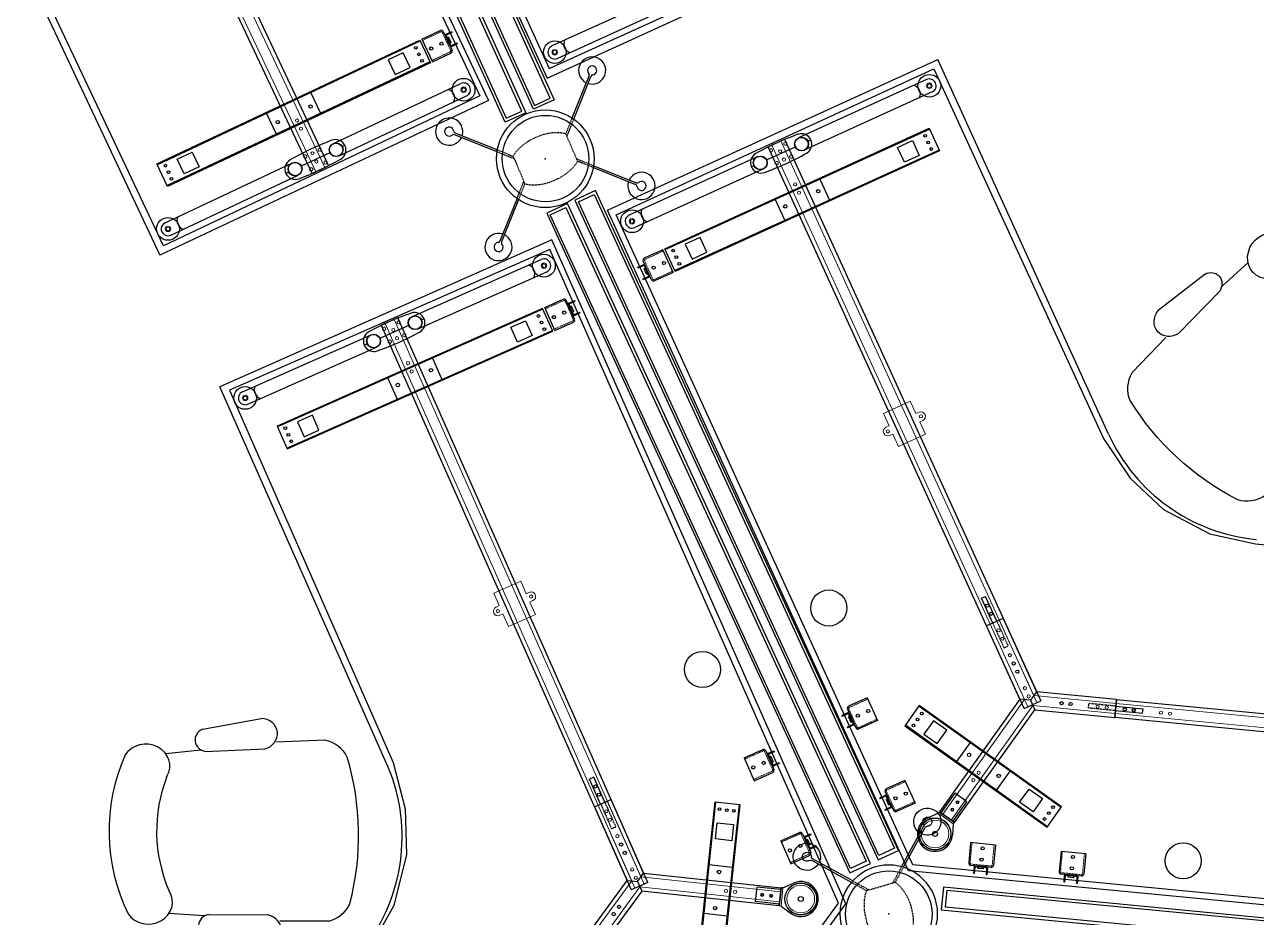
# Model space of a CAD drawing. Header units: centimetres. Extents: x 56177 to 99483, y 493 to 15482.
# Drawn here: x 59950.3 to 60221.7, y 1795.9 to 1992.6 of the extents above; entities that cross this region are included whole.
import ezdxf

# ---------------------------------------------------------------- set-up
doc = ezdxf.new("R2010")
doc.units = ezdxf.units.CM
doc.header["$MEASUREMENT"] = 0
for name, pattern in [('ACAD_ISO02W100', [15, 12, -3]), ('HIDDEN', [0.375, 0.25, -0.125]), ('HIDDEN2', [0.1875, 0.125, -0.0625])]:
    doc.linetypes.add(name, pattern=pattern)

# ---------------------------------------------------------------- blocks, each defined once
blk = doc.blocks.new('GridPost')
at = {"color": 0}
for p, q in [((-57.6, 92.1), (-129, 163.6)), ((54.5, 92.1), (126, 163.6)), ((-61, 89.9), (-131.9, 160.8)), ((58, 89.9), (128.8, 160.8)), ((-61, -89.4), (-131.9, -160.3)), ((-57.6, -91.6), (-129, -163.1)), ((54.5, -91.6), (126, -163.1)), ((58, -89.4), (128.8, -160.3))]:
    blk.add_line(p, q, dxfattribs=at)
at = {"color": 0, "linetype": 'HIDDEN2'}
for p, q in [((-61, 89.9), (-34.3, 63.2)), ((-57.6, 92.1), (-29, 63.6)), ((54.5, 92.1), (25.9, 63.6)), ((58, 89.9), (31.2, 63.2)), ((30.9, 63.3), (-33.9, 63.3)), ((-61, -89.4), (-34.3, -62.7)), ((-57.6, -91.6), (-29, -63)), ((30.9, -62.7), (-33.9, -62.7)), ((54.5, -91.6), (25.9, -63)), ((58, -89.4), (31.2, -62.7))]:
    blk.add_line(p, q, dxfattribs=at)
at = {"color": 0}
blk.add_circle((-1.5, 0.3), 107.6, dxfattribs=at)
for centre, radius, start, end in [((-139.8, 171.6), 30, 318.8226, 311.1774), ((136.8, 171.6), 30, 228.8226, 221.1774), ((-139.8, 171.6), 10, 342.8181, 287.1819), ((-125.5, 167.1), 5, 162.8181, 225), ((122.5, 167.1), 5, 315, 17.1819), ((136.8, 171.6), 10, 252.8181, 197.1819), ((-135.4, 157.2), 5, 45, 107.1819), ((132.4, 157.2), 5, 72.8181, 135), ((-139.8, -171.1), 30, 48.8226, 41.1774), ((-139.8, -171.1), 10, 72.8181, 17.1819), ((-135.4, -156.7), 5, 252.8181, 315), ((136.8, -171.1), 30, 138.8226, 131.1774), ((136.8, -171.1), 10, 162.8181, 107.1819), ((132.4, -156.7), 5, 225, 287.1819), ((-125.5, -166.6), 5, 135, 197.1819), ((122.5, -166.6), 5, 342.8181, 45)]:
    blk.add_arc(centre, radius, start, end, dxfattribs=at)
at = {"color": 0, "linetype": 'HIDDEN2'}
for centre, start, end in [((-33.9, 62.3), 90, 142.3223), ((-28.3, 64.3), 225, 270), ((25.2, 64.3), 270, 315), ((30.9, 62.3), 37.6777, 90), ((-33.9, -61.7), 217.6777, 270), ((-28.3, -63.7), 90, 135), ((25.2, -63.7), 45, 90), ((30.9, -61.7), 270, 322.3223)]:
    blk.add_arc(centre, 1, start, end, dxfattribs=at)
for centre, major_axis in [((-3.1, 0.5), (-0.7, 80)), ((0, 0), (0.7, -80))]:
    blk.add_ellipse(centre, major_axis=major_axis, ratio=0.625, start_param=6.954705, end_param=7.851695, dxfattribs=at)
at = {"color": 0, "linetype": 'HIDDEN2', "extrusion": (0, -4e-16, -1)}
blk.add_ellipse((0, 0.5), major_axis=(0.7, 80), ratio=0.625, start_param=6.954705, end_param=7.851695, dxfattribs=at)
at = {"color": 0, "linetype": 'HIDDEN2', "extrusion": (0, 4e-16, -1)}
blk.add_ellipse((-3.1, 0), major_axis=(-0.7, -80), ratio=0.625, start_param=6.954705, end_param=7.851695, dxfattribs=at)
at = {"color": 0}
blk.add_point((-1.5, 0.3), dxfattribs=at)
blk = doc.blocks.new('A1043DC')
at = {"color": 0, "linetype": 'ByBlock'}
for p, q in [((-0.616435, 0.457425), (-0.381737, 0.500273)), ((-0.128035, 0.399057), (-0.322825, 0.394463)), ((-0.626722, 0.365537), (-0.766614, 0.352221)), ((-0.607898, 0.359256), (-0.36942, 0.36614)), ((-0.626722, -0.365537), (-0.766614, -0.352222)), ((-0.607898, -0.359256), (-0.36942, -0.366141)), ((-0.128035, -0.399058), (-0.322825, -0.394464)), ((-0.616435, -0.457425), (-0.381737, -0.500273))]:
    blk.add_line(p, q, dxfattribs=at)
for centre, radius, start, end in [((-0.385913, 0.432257), 0.068143, 284.006808, 86.486784), ((-0.596922, 0.409666), 0.051591, 112.223479, 257.717315), ((-0.847483, 0.300315), 0.096094, 330.317482, 148.734971), ((-0.160649, 0.273023), 0.130185, 22.432704, 75.491701), ((-0.094065, 0), 0.905973, 157.261065, 202.738935), ((-1.311698, 0), 1.311697, 345.757952, 14.242048), ((-0.080287, 0), 0.728926, 159.71341, 200.28659), ((-0.847483, -0.300316), 0.096094, 211.265029, 29.682518), ((-0.160649, -0.273024), 0.130185, 284.508299, 337.567296), ((-0.596922, -0.409667), 0.051591, 102.282685, 247.776521), ((-0.385913, -0.432258), 0.068143, 273.513216, 75.993192)]:
    blk.add_arc(centre, radius, start, end, dxfattribs=at)
blk = doc.blocks.new('A$C3BE26A05')
for p, q in [((2748.8, 5225), (3414.4, 3770)), ((2603.3, 5168.1), (3284.8, 3720.5)), ((2353.2, 4807.2), (2932.5, 3576.7)), ((2896.3, 3559.7), (2317, 4790.1)), ((2174.6, 4200.5), (2561, 3379.7)), ((3414.4, 3770), (4141.9, 4102.8)), ((3706.9, 3969.8), (3425, 3840.9)), ((3719.4, 3942.5), (3437.5, 3813.6)), ((3138.2, 3855.9), (3178.9, 3875.1)), ((3138.2, 3855.9), (3161.6, 3806.1)), ((3185.5, 3872.7), (3204.7, 3831.9)), ((3190, 3863.2), (3200.2, 3841.4)), ((3191.4, 3867.2), (3204.1, 3873.1)), ((3193.3, 3860.8), (3191.5, 3860)), ((3191.8, 3864), (3202, 3842.3)), ((3192.3, 3865.3), (3205, 3871.3)), ((3192.3, 3867.6), (3193.2, 3865.8)), ((3196.9, 3860.3), (3192.3, 3858.2)), ((3194.2, 3859), (3199.7, 3847.3)), ((3194.2, 3859), (3199.7, 3847.3)), ((3196.9, 3860.3), (3202.4, 3848.6)), ((3204.1, 3873.1), (3205, 3871.3)), ((2554.6, 3581.2), (3133.6, 3853.8)), ((2555.4, 3579.4), (3134.5, 3851.9)), ((3133.6, 3853.8), (3157.1, 3804)), ((3202.4, 3848.6), (3197.9, 3846.4)), ((3200.5, 3845.5), (3198.7, 3844.6)), ((3203.4, 3841.8), (3216, 3847.8)), ((3204.2, 3840), (3216.9, 3846)), ((3204.3, 3842.2), (3205.1, 3840.4)), ((3216, 3847.8), (3216.9, 3846)), ((3156.2, 3805.8), (2577.2, 3533.2)), ((3157.1, 3804), (2578, 3531.4)), ((3097, 3826), (3064.4, 3810.7)), ((3064.4, 3810.7), (3079.7, 3778.1)), ((3112.3, 3793.4), (3097, 3826)), ((3161.6, 3806.1), (3202.3, 3825.3)), ((3547.2, 3479.3), (4275.1, 3811.2)), ((4651.4, 2985.7), (4275.1, 3811.2)), ((3079.7, 3778.1), (3112.3, 3793.4)), ((2943.4, 3626.1), (3223.9, 3758.1)), ((4250.3, 3766.9), (3968.2, 3638.3)), ((3284.8, 3720.5), (2561, 3379.7)), ((2863.1, 3724.2), (2862.2, 3726)), ((2915.5, 3692.5), (2893.8, 3738.7)), ((2956.2, 3598.9), (3236.7, 3731)), ((4262.8, 3739.6), (3980.7, 3611)), ((2817.8, 3646.5), (2796.1, 3692.7)), ((2826.9, 3707.1), (2826, 3708.9)), ((2885.6, 3676.2), (2884.8, 3678)), ((2849.4, 3659.2), (2848.6, 3661)), ((3673.9, 3394.2), (4256.2, 3659.7)), ((3674.7, 3392.4), (4257.1, 3657.9)), ((4256.2, 3659.7), (4279.1, 3609.6)), ((2969, 3621.5), (2962.6, 3618.5)), ((4278.2, 3611.5), (3695.9, 3346)), ((3898, 3589.8), (3961.7, 3618.8)), ((3901.2, 3618.7), (3937.6, 3635.3)), ((4465.4, 2381.3), (3901.2, 3618.7)), ((3937.6, 3635.3), (4501.8, 2397.9)), ((3989, 3631.2), (3995.4, 3634.2)), ((4186.5, 3617.4), (4219.2, 3632.4)), ((4201.4, 3584.7), (4186.5, 3617.4)), ((4219.2, 3632.4), (4234.2, 3599.6)), ((2572.5, 3451.4), (2853, 3583.5)), ((2599.4, 3591.7), (2631.9, 3607.1)), ((2614.7, 3559.2), (2599.4, 3591.7)), ((2631.9, 3607.1), (2647.3, 3574.5)), ((2935.4, 3605.7), (2872.1, 3575.9)), ((3877.2, 3596.8), (3595.2, 3468.2)), ((4279.1, 3609.6), (3696.7, 3344.1)), ((4234.2, 3599.6), (4201.4, 3584.7)), ((2578, 3531.4), (2554.6, 3581.2)), ((2585.3, 3424.3), (2865.7, 3556.3)), ((2647.3, 3574.5), (2614.7, 3559.2)), ((2844.9, 3563.1), (2838.5, 3560.1)), ((2932.5, 3576.7), (2896.3, 3559.7)), ((3889.7, 3569.5), (3607.6, 3440.9)), ((3864.2, 3574.4), (3870.7, 3577.3)), ((3983.3, 3535.2), (3984.1, 3533.4)), ((4015, 3547.5), (4036.2, 3501.1)), ((3916.8, 3502.7), (3937.9, 3456.3)), ((3946.9, 3518.6), (3947.7, 3516.8)), ((4210.9, 2023.5), (3547.2, 3479.3)), ((4005.3, 3487), (4006.1, 3485.2)), ((3968.9, 3470.4), (3969.7, 3468.6)), ((3424.8, 3413.8), (2693.3, 3090)), ((4072.6, 1950.8), (3424.8, 3413.8)), ((3696.7, 3344.1), (3673.9, 3394.2)), ((3751.5, 3419.1), (3718.8, 3404.2)), ((3718.8, 3404.2), (3733.7, 3371.5)), ((3766.5, 3386.4), (3751.5, 3419.1)), ((3117.8, 3245.1), (3401.3, 3370.6)), ((3644.6, 3325.9), (3625.9, 3366.8)), ((3669.4, 3392.1), (3628.4, 3373.5)), ((3692.2, 3342.1), (3669.4, 3392.1)), ((3733.7, 3371.5), (3766.5, 3386.4)), ((3129.9, 3217.7), (3413.4, 3343.2)), ((3626.3, 3358.8), (3613.6, 3353)), ((3614.4, 3351.1), (3613.6, 3353)), ((3627.1, 3356.9), (3614.4, 3351.1)), ((3626.2, 3356.5), (3625.4, 3358.3)), ((3628, 3350.2), (3632.6, 3352.3)), ((3633.4, 3338.4), (3628, 3350.2)), ((3638.4, 3334.6), (3628.5, 3356.4)), ((3629.9, 3353.3), (3631.7, 3354.1)), ((3640.2, 3335.4), (3630.3, 3357.3)), ((3636.1, 3339.6), (3630.8, 3351.4)), ((3636.1, 3339.6), (3630.8, 3351.4)), ((3633.4, 3338.4), (3638, 3340.4)), ((3637, 3337.8), (3638.8, 3338.6)), ((3692.2, 3342.1), (3651.2, 3323.4)), ((3637.9, 3333.3), (3625.2, 3327.5)), ((3626, 3325.7), (3625.2, 3327.5)), ((3638.8, 3331.5), (3626, 3325.7)), ((3637.8, 3331), (3637, 3332.9)), ((3404.3, 3262.6), (2819.1, 3003.5)), ((3405.1, 3260.7), (2819.9, 3001.7)), ((3426.6, 3212.3), (3404.3, 3262.6)), ((3408.9, 3264.6), (3450, 3282.8)), ((3431.2, 3214.3), (3408.9, 3264.6)), ((3474.9, 3239.1), (3456.6, 3280.3)), ((3470.6, 3248.7), (3460.9, 3270.7)), ((3464.1, 3268.3), (3462.3, 3267.5)), ((3462.4, 3274.6), (3475.2, 3280.3)), ((3472.4, 3249.5), (3462.7, 3271.5)), ((3467.7, 3267.7), (3463.1, 3265.6)), ((3463.2, 3272.8), (3476, 3278.5)), ((3464.1, 3273.2), (3463.3, 3275)), ((3470.2, 3254.6), (3464.9, 3266.5)), ((3470.2, 3254.6), (3464.9, 3266.5)), ((3472.9, 3255.8), (3467.7, 3267.7)), ((3476, 3278.5), (3475.2, 3280.3)), ((3085.5, 3241.7), (3048.9, 3225.5)), ((3636.1, 1998.1), (3085.5, 3241.7)), ((3143.2, 3239.9), (3136.7, 3237.1)), ((3334.1, 3221.1), (3367, 3235.7)), ((3367, 3235.7), (3381.6, 3202.8)), ((3431.2, 3214.3), (3472.3, 3232.5)), ((3472.9, 3255.8), (3468.4, 3253.8)), ((3471, 3252.7), (3469.2, 3251.9)), ((3473.7, 3249), (3486.5, 3254.7)), ((3474.6, 3247.2), (3487.4, 3252.9)), ((3475.5, 3247.6), (3474.7, 3249.4)), ((3487.4, 3252.9), (3486.5, 3254.7)), ((2742.9, 3079.1), (3026.4, 3204.6)), ((2840.6, 2955), (3425.8, 3214.1)), ((2841.4, 2953.2), (3426.6, 3212.3)), ((3109.3, 3224.9), (3045.3, 3196.6)), ((3048.9, 3225.5), (3599.5, 1981.9)), ((3348.7, 3188.2), (3334.1, 3221.1)), ((3381.6, 3202.8), (3348.7, 3188.2)), ((2755, 3051.7), (3038.5, 3177.2)), ((3017.9, 3184.4), (3011.4, 3181.6)), ((3161.9, 3153.1), (3182.5, 3106.4)), ((3093.4, 3124.9), (3094.2, 3123.1)), ((3130, 3141.1), (3130.8, 3139.3)), ((3063.1, 3109.3), (3083.8, 3062.7)), ((3060.6, 2260.4), (2693.3, 3090)), ((3114.9, 3076.5), (3115.7, 3074.6)), ((3151.5, 3092.7), (3152.3, 3090.8)), ((2897, 3027.6), (2864.1, 3013)), ((2864.1, 3013), (2878.7, 2980.1)), ((2911.6, 2994.7), (2897, 3027.6)), ((2819.1, 3003.5), (2841.4, 2953.2)), ((2878.7, 2980.1), (2911.6, 2994.7)), ((4371.2, 2624), (4380.3, 2628.2)), ((4396.1, 2569.4), (4371.2, 2624)), ((4405.2, 2573.6), (4380.3, 2628.2)), ((4418.9, 2579.8), (4382.5, 2563.2)), ((4418.9, 2579.8), (4492.5, 2418.3)), ((4456.1, 2401.7), (4382.5, 2563.2)), ((4492.5, 2418.3), (4479.1, 2399.5)), ((4669.1, 2401.3), (4492.5, 2418.3)), ((4119.4, 2404.9), (4078.5, 2386.2)), ((4119.4, 2404.9), (4142.3, 2354.8)), ((4456.1, 2401.7), (4279.1, 2153.5)), ((4479.1, 2399.5), (4456.1, 2401.7)), ((4465.4, 2381.3), (4501.8, 2397.9)), ((4479.1, 2399.5), (4488.7, 2378.5)), ((4665.3, 2361.5), (4669.1, 2401.3)), ((4669.1, 2401.3), (4665.3, 2361.5)), ((4669.1, 2401.3), (5425.6, 2328.6)), ((4076.4, 2371.5), (4063.7, 2365.7)), ((4063.7, 2365.7), (4064.5, 2363.9)), ((4077.2, 2369.7), (4064.5, 2363.9)), ((4075.5, 2371.1), (4076.3, 2369.3)), ((4076, 2379.6), (4094.7, 2338.6)), ((4078.1, 2363), (4082.7, 2365)), ((4078.1, 2363), (4083.5, 2351.1)), ((4078.6, 2369.2), (4088.5, 2347.4)), ((4080, 2366), (4081.8, 2366.8)), ((4080.4, 2370), (4090.3, 2348.2)), ((4080.8, 2364.2), (4086.2, 2352.4)), ((4080.8, 2364.2), (4086.2, 2352.4)), ((4234.4, 2388), (4202.5, 2343.2)), ((4546.8, 2162.9), (4233.3, 2386.4)), ((4547.9, 2164.5), (4234.4, 2388)), ((4311.7, 2130.3), (4488.7, 2378.5)), ((4488.7, 2378.5), (4665.3, 2361.5)), ((5421.8, 2288.8), (4665.3, 2361.5)), ((4666.7, 2376.5), (4726.4, 2370.7)), ((4667.7, 2386.4), (4727.4, 2380.7)), ((4726.4, 2370.7), (4727.4, 2380.7)), ((4088, 2346), (4075.3, 2340.2)), ((4075.3, 2340.2), (4076.1, 2338.4)), ((4088.9, 2344.2), (4076.1, 2338.4)), ((4083.5, 2351.1), (4088.1, 2353.2)), ((4087.1, 2350.6), (4088.9, 2351.4)), ((4087.1, 2345.6), (4087.9, 2343.8)), ((4142.3, 2354.8), (4101.3, 2336.2)), ((4202.5, 2343.2), (4516, 2119.7)), ((4203.7, 2344.9), (4517.1, 2121.4)), ((4265.6, 2354.2), (4244.7, 2324.9)), ((4294.9, 2333.3), (4265.6, 2354.2)), ((4244.7, 2324.9), (4274, 2304)), ((4274, 2304), (4294.9, 2333.3)), ((3848.1, 2272.5), (3889.3, 2290.7)), ((3895.9, 2288.2), (3914.1, 2247)), ((3901.7, 2282.5), (3914.5, 2288.2)), ((3902.5, 2280.7), (3915.3, 2286.4)), ((3902.6, 2282.9), (3903.4, 2281.1)), ((3914.5, 2288.2), (3915.3, 2286.4)), ((4346.1, 2306), (4316.4, 2264.5)), ((4374.9, 2287.9), (4373.7, 2286.2)), ((3848.1, 2272.5), (3870.4, 2222.2)), ((3900.1, 2278.6), (3909.9, 2256.6)), ((3903.4, 2276.2), (3901.6, 2275.4)), ((3902, 2279.4), (3911.7, 2257.4)), ((3906.9, 2275.6), (3902.4, 2273.5)), ((3904.2, 2274.3), (3909.5, 2262.5)), ((3904.2, 2274.3), (3909.5, 2262.5)), ((3906.9, 2275.6), (3912.2, 2263.7)), ((3912.2, 2263.7), (3907.6, 2261.6)), ((3910.3, 2260.6), (3908.4, 2259.8)), ((3913, 2256.9), (3925.8, 2262.6)), ((3913.8, 2255.1), (3926.6, 2260.8)), ((3913.9, 2257.3), (3914.7, 2255.5)), ((3925.8, 2262.6), (3926.6, 2260.8)), ((4407.5, 2264.7), (4406.3, 2263)), ((3517.1, 2229.8), (3508, 2225.7)), ((3532.2, 2170.8), (3508, 2225.7)), ((3541.4, 2174.9), (3517.1, 2229.8)), ((3870.4, 2222.2), (3911.6, 2240.4)), ((4344.1, 2244.7), (4343, 2243.1)), ((4434, 2243.3), (4404.4, 2201.8)), ((4202.4, 2222.9), (4161.5, 2204.2)), ((4202.4, 2222.9), (4225.2, 2172.9)), ((4376.7, 2221.5), (4375.5, 2219.9)), ((4455.5, 2174.5), (4476.5, 2203.8)), ((4476.5, 2203.8), (4505.8, 2182.9)), ((3518.5, 2164.8), (3555.1, 2181)), ((3626.9, 2018.7), (3555.1, 2181)), ((3743.3, 1792.5), (3784.4, 2175.3)), ((3745.3, 1792.3), (3786.4, 2175.1)), ((3784.4, 2175.3), (3839.1, 2169.5)), ((4159.4, 2189.5), (4146.6, 2183.7)), ((4146.6, 2183.7), (4147.5, 2181.9)), ((4160.2, 2187.7), (4147.5, 2181.9)), ((4158.5, 2189.1), (4159.3, 2187.3)), ((4159, 2197.6), (4177.7, 2156.7)), ((4161.1, 2181), (4165.6, 2183)), ((4161.1, 2181), (4166.5, 2169.1)), ((4161.5, 2187.2), (4171.5, 2165.4)), ((4163, 2184), (4164.8, 2184.9)), ((4163.3, 2188.1), (4173.3, 2166.2)), ((4163.8, 2182.2), (4169.2, 2170.4)), ((4163.8, 2182.2), (4169.2, 2170.4)), ((4225.2, 2172.9), (4184.3, 2154.2)), ((4282.4, 2151.2), (4313.1, 2194.4)), ((4308.4, 2132.6), (4339.2, 2175.8)), ((4339.2, 2175.8), (4313.1, 2194.4)), ((4484.9, 2153.6), (4455.5, 2174.5)), ((4505.8, 2182.9), (4484.9, 2153.6)), ((3518.5, 2164.8), (3590.4, 2002.5)), ((3837.1, 2169.7), (3796, 1786.9)), ((3839.1, 2169.5), (3798, 1786.6)), ((4171, 2164.1), (4158.2, 2158.3)), ((4158.2, 2158.3), (4159.1, 2156.4)), ((4171.8, 2162.2), (4159.1, 2156.4)), ((4166.5, 2169.1), (4171, 2171.2)), ((4170, 2168.6), (4171.8, 2169.4)), ((4170.1, 2163.6), (4170.9, 2161.8)), ((4276.8, 2150.3), (4253.6, 2140.2)), ((4276.8, 2150.3), (4279.1, 2153.5)), ((4311.7, 2130.3), (4279.1, 2153.5)), ((4279.1, 2153.5), (4311.7, 2130.3)), ((4516, 2119.7), (4547.9, 2164.5)), ((3785.2, 2093.8), (3789, 2129.6)), ((3789, 2129.6), (3824.8, 2125.7)), ((3824.8, 2125.7), (3821, 2089.9)), ((4309.3, 2127.1), (4307.3, 2101.8)), ((4309.3, 2127.1), (4311.7, 2130.3)), ((3821, 2089.9), (3785.2, 2093.8)), ((3929.1, 2089.6), (3970.3, 2107.8)), ((3976.9, 2105.3), (3995.1, 2064.1)), ((3981.1, 2095.7), (3990.8, 2073.7)), ((3984.3, 2093.3), (3982.5, 2092.5)), ((3982.6, 2099.6), (3995.4, 2105.3)), ((3982.9, 2096.5), (3992.6, 2074.5)), ((3987.9, 2092.7), (3983.3, 2090.7)), ((3983.4, 2097.8), (3996.2, 2103.5)), ((3983.5, 2100), (3984.4, 2098.2)), ((3985.2, 2091.5), (3990.4, 2079.6)), ((3985.2, 2091.5), (3990.4, 2079.6)), ((3987.9, 2092.7), (3993.2, 2080.8)), ((3995.4, 2105.3), (3996.2, 2103.5)), ((3929.1, 2089.6), (3951.4, 2039.3)), ((3993.2, 2080.8), (3988.6, 2078.8)), ((3991.2, 2077.7), (3989.4, 2076.9)), ((3994, 2074), (4006.8, 2079.7)), ((3994.8, 2072.2), (4007.6, 2077.9)), ((3994.9, 2074.4), (3995.7, 2072.6)), ((4006.8, 2079.7), (4007.6, 2077.9)), ((4347.5, 2085.7), (4343.2, 2040.9)), ((4402.2, 2080.4), (4347.5, 2085.7)), ((4402.2, 2080.4), (4397.9, 2035.6)), ((4546.6, 2066.5), (4542.3, 2021.7)), ((4601.3, 2061.3), (4546.6, 2066.5)), ((3771.6, 2037.4), (3822.3, 2032)), ((3951.4, 2039.3), (3992.5, 2057.5)), ((4601.3, 2061.3), (4597, 2016.5)), ((3613.3, 2000), (3626.9, 2018.7)), ((3626.9, 2018.7), (3930, 1986.2)), ((5405.4, 1908.6), (4210.9, 2023.5)), ((4392.5, 2031.1), (4347.7, 2035.4)), ((4354.9, 2031.7), (4353.5, 2017.8)), ((4355.5, 2017.6), (4353.5, 2017.8)), ((4356.8, 2030.5), (4354.8, 2030.7)), ((4356.9, 2031.5), (4355.5, 2017.6)), ((4381.8, 2030.1), (4357.9, 2032.4)), ((4382, 2032.1), (4358.1, 2034.4)), ((4361.4, 2032.1), (4361.6, 2034.1)), ((4363.1, 2028.9), (4363.6, 2033.9)), ((4376.1, 2027.7), (4363.1, 2028.9)), ((4376.4, 2030.7), (4363.4, 2031.9)), ((4376.4, 2030.7), (4363.4, 2031.9)), ((4376.1, 2027.7), (4376.6, 2032.6)), ((4378.4, 2030.5), (4378.5, 2032.5)), ((4382.7, 2029), (4381.4, 2015.1)), ((4383.4, 2014.9), (4381.4, 2015.1)), ((4384.6, 2027.9), (4382.6, 2028)), ((4384.7, 2028.8), (4383.4, 2014.9)), ((4591.6, 2012), (4546.8, 2016.3)), ((4553.9, 2012.6), (4552.6, 1998.6)), ((4555.8, 2011.4), (4553.8, 2011.6)), ((4555.9, 2012.4), (4554.6, 1998.5)), ((4580.9, 2011), (4557, 2013.3)), ((4581.1, 2013), (4557.2, 2015.3)), ((4560.5, 2013), (4560.7, 2014.9)), ((4562.2, 2009.8), (4562.7, 2014.8)), ((4575.2, 2008.5), (4562.2, 2009.8)), ((4575.4, 2011.5), (4562.5, 2012.8)), ((4575.4, 2011.5), (4562.5, 2012.8)), ((4575.2, 2008.5), (4575.6, 2013.5)), ((4577.4, 2011.3), (4577.6, 2013.3)), ((4581.8, 2009.9), (4580.5, 1996)), ((4583.7, 2008.7), (4581.7, 2008.9)), ((4583.8, 2009.7), (4582.5, 1995.8)), ((3485.8, 1859.2), (3590.4, 2002.5)), ((3590.4, 2002.5), (3613.3, 2000)), ((3636.1, 1998.1), (3599.5, 1981.9)), ((3613.3, 2000), (3622.7, 1978.9)), ((3766, 2003.8), (3768, 2003.6)), ((3818.7, 1998.1), (3820.7, 1997.9)), ((3873.5, 1956.1), (3876.9, 1987.9)), ((3929.6, 1982.2), (3876.9, 1987.9)), ((3925.8, 1946.4), (3930, 1986.2)), ((3930, 1986.2), (3925.8, 1946.4)), ((3934, 1985.8), (3930, 1986.2)), ((3934, 1985.8), (3957, 1996.4)), ((4554.6, 1998.5), (4552.6, 1998.6)), ((4582.5, 1995.8), (4580.5, 1996)), ((3622.7, 1978.9), (3518.1, 1835.6)), ((3925.8, 1946.4), (3622.7, 1978.9)), ((3761.7, 1964), (3763.7, 1963.8)), ((3814.4, 1958.4), (3816.4, 1958.2)), ((3926.2, 1950.4), (3873.5, 1956.1)), ((3365.2, 981.5), (4072.6, 1950.8)), ((3760.1, 1930), (3810.8, 1924.6)), ((3929.8, 1946), (3925.8, 1946.4)), ((3929.8, 1946), (3949.9, 1930.8))]:
    blk.add_line(p, q)
at = {"lineweight": 5}
for p, q in [((2904.4, 3563.5), (2325.2, 4794)), ((2345.1, 4803.3), (2924.3, 3572.9)), ((4473.6, 2385), (3909.4, 3622.5)), ((3929.4, 3631.6), (4493.6, 2394.1)), ((3627.8, 1994.5), (3077.2, 3238.1)), ((3057.1, 3229.2), (3607.7, 1985.6)), ((4214.5, 3058.2), (4155.4, 3031.2)), ((4226.9, 3030.9), (4214.5, 3058.2)), ((4155.4, 3031.2), (4167.8, 3003.9)), ((4226.9, 3030.9), (4233.8, 3034)), ((4235.2, 3012.7), (4242.1, 3015.8)), ((4247.7, 2985.4), (4235.2, 3012.7)), ((4161, 3000.8), (4167.8, 3003.9)), ((4169.3, 2982.6), (4176.1, 2985.7)), ((4176.1, 2985.7), (4188.5, 2958.4)), ((4188.5, 2958.4), (4247.7, 2985.4)), ((3296.6, 2635.2), (3356, 2661.6)), ((3356, 2661.6), (3368.1, 2634.1)), ((3308.7, 2607.8), (3296.6, 2635.2)), ((3375, 2637.2), (3368.1, 2634.1)), ((3308.7, 2607.8), (3301.8, 2604.8)), ((3383.1, 2618.9), (3376.2, 2615.8)), ((3376.2, 2615.8), (3388.4, 2588.4)), ((3316.8, 2589.5), (3309.9, 2586.5)), ((3328.9, 2562.1), (3316.8, 2589.5)), ((3388.4, 2588.4), (3328.9, 2562.1)), ((4466.4, 2400.7), (4390.7, 2566.9)), ((4410.7, 2576.1), (4486.4, 2409.9)), ((4466.4, 2400.7), (4286.4, 2148.3)), ((4668.3, 2392.4), (4486.4, 2409.9)), ((4668.3, 2392.4), (5424.8, 2319.7)), ((4304.3, 2135.5), (4484.3, 2388)), ((4484.3, 2388), (4666.2, 2370.5)), ((5422.7, 2297.8), (4666.2, 2370.5)), ((3620.8, 2010.3), (3546.9, 2177.3)), ((3526.8, 2168.4), (3600.7, 2001.4)), ((4276.8, 2150.3), (4309.3, 2127.1)), ((3620.9, 2010.3), (3929.1, 1977.3)), ((3493, 1853.9), (3600.7, 2001.4)), ((3618.5, 1988.4), (3510.8, 1840.9)), ((3926.7, 1955.4), (3618.5, 1988.4)), ((3934, 1985.8), (3929.8, 1946))]:
    blk.add_line(p, q, dxfattribs=at)
at = {"linetype": 'HIDDEN', "lineweight": 5}
for p, q in [((3139.4, 3853.2), (3180.2, 3872.3)), ((3182.8, 3871.4), (3202, 3830.7)), ((3160.3, 3808.8), (3201, 3828)), ((3647.3, 3327.1), (3628.7, 3368.1)), ((3670.6, 3389.4), (3629.7, 3370.7)), ((3690.9, 3344.8), (3650, 3326.1)), ((3410.1, 3261.9), (3451.3, 3280.1)), ((3472.1, 3237.9), (3453.9, 3279.1)), ((3429.9, 3217.1), (3471.1, 3235.3)), ((4120.7, 2402.1), (4079.7, 2383.5)), ((4078.8, 2380.8), (4097.4, 2339.9)), ((4141, 2357.6), (4100.1, 2338.9)), ((3849.4, 2269.7), (3890.5, 2288)), ((3893.1, 2286.9), (3911.4, 2245.8)), ((3869.2, 2224.9), (3910.3, 2243.2)), ((4161.7, 2198.9), (4180.4, 2157.9)), ((4203.7, 2220.2), (4162.7, 2201.5)), ((4224, 2175.6), (4183, 2156.9)), ((3930.3, 2086.9), (3971.5, 2105.1)), ((3974.1, 2104.1), (3992.3, 2062.9)), ((4350.5, 2085.4), (4346.2, 2040.6)), ((4399.3, 2080.7), (4394.9, 2035.9)), ((4549.6, 2066.2), (4545.3, 2021.5)), ((3950.2, 2042.1), (3991.3, 2060.3)), ((4392.8, 2034.1), (4348, 2038.4)), ((4598.3, 2061.6), (4594, 2016.8)), ((4591.8, 2015), (4547.1, 2019.3))]:
    blk.add_line(p, q, dxfattribs=at)
at = {"linetype": 'HIDDEN'}
for p, q in [((4396.1, 2569.4), (4421, 2514.8)), ((4405.2, 2573.6), (4430.1, 2519)), ((4421, 2514.8), (4430.1, 2519)), ((4607, 2382.2), (4608, 2392.2)), ((4667.7, 2386.4), (4608, 2392.2)), ((4666.7, 2376.5), (4607, 2382.2)), ((3541.4, 2174.9), (3565.7, 2120)), ((3532.2, 2170.8), (3556.5, 2116)), ((3565.7, 2120), (3556.5, 2116))]:
    blk.add_line(p, q, dxfattribs=at)
for points in [[(4078.4, 5735.6), (3447.9, 6184), (2764.9, 5223.7), (3418.8, 3791.3), (4120.5, 4110), (3749.8, 4925.5), (3722.3, 5027.4), (3717.9, 5128), (3744.8, 5240.5), (3793.9, 5330.9), (4080.2, 5733.5)], [(1355.1, 4482.3), (1419.7, 5253.3), (2594, 5154.9), (3265.8, 3730.8), (2569.3, 3400.7), (2185.9, 4210.3), (2125.9, 4297.1), (2051.9, 4365.4), (1948.6, 4417.5), (1847.8, 4438.3), (1355.6, 4479.6)], [(2722.8, 5158.3), (2768.3, 5179), (3429.9, 3722.2), (3384.3, 3701.5)], [(3386.6, 3710), (3421.2, 3725.7), (2766, 5168.6), (2731.4, 5152.9)], [(2660.5, 5130), (2706, 5150.7), (3367.5, 3693.9), (3322, 3673.2)], [(3324, 3681.5), (3358.6, 3697.2), (2703.3, 5140.2), (2668.8, 5124.5)], [(5467.5, 2693.9), (5393.4, 1923.7), (4220.4, 2036.5), (3566.1, 3468.7), (4266.5, 3790.2), (4640, 2976.1), (4699, 2888.6), (4772.2, 2819.4), (4874.8, 2766), (4975.3, 2743.9), (5467, 2696.6)], [(4143.5, 2047.5), (4188.9, 2068.3), (3521.1, 3522.3), (3475.7, 3501.4)], [(3483.6, 3497.6), (3518.1, 3513.5), (4179.5, 2073.4), (4145, 2057.5)], [(4081.2, 2018.9), (4126.7, 2039.7), (3458.9, 3493.7), (3413.4, 3472.9)], [(3421.1, 3468.9), (3455.6, 3484.8), (4117, 2044.6), (4082.5, 2028.8)], [(2736.9, 1456.6), (3361.9, 1000.5), (4056.5, 1952.4), (3420.2, 3392.7), (2714.7, 3082.5), (3075.3, 2262.6), (3101.6, 2160.4), (3104.8, 2059.7), (3076.5, 1947.5), (3026.3, 1857.7), (2735.1, 1458.7)], [(4287.7, 1987.3), (4282.9, 1937.5), (5875.6, 1784.4), (5880.4, 1834.1)], [(5873.1, 1829.5), (5869.5, 1791.7), (4292, 1943.4), (4295.7, 1981.2)]]:
    blk.add_lwpolyline(points, close=True)
for centre, radius in [((3125, 3837), 3), ((3158.9, 3835.3), 3.5), ((3181.5, 3845.9), 3.5), ((3431.2, 3827.2), 25), ((3131.8, 3822.5), 3), ((3138.6, 3808), 3), ((4256.5, 3753.2), 25), ((3230.3, 3744.5), 25), ((2893.1, 3707.4), 3.75), ((2820.7, 3673.3), 3.75), ((3410.7, 3592.8), 95.3), ((3974.5, 3624.6), 15), ((3975.3, 3625), 15), ((4247.4, 3643), 3), ((2949, 3612.1), 15), ((2949.8, 3612.5), 15), ((4254, 3628.4), 3), ((4260.6, 3613.9), 3), ((2858.5, 3569.5), 15), ((2859.3, 3569.9), 15), ((3883.5, 3583.2), 15), ((3884.3, 3583.5), 15), ((2573.1, 3577.2), 3), ((2579.9, 3562.7), 3), ((2586.7, 3548.2), 3), ((4011.8, 3520.8), 3.75), ((3601.4, 3454.6), 25), ((3939, 3487.6), 3.75), ((2578.9, 3437.9), 25), ((3692.3, 3390), 3), ((3407.3, 3356.9), 25), ((3671.7, 3362.9), 3.5), ((3699, 3375.4), 3), ((3648.9, 3352.6), 3.5), ((3705.6, 3360.8), 3), ((3452, 3253.6), 3.5), ((3123, 3231), 15), ((3123.9, 3231.4), 15), ((3395.3, 3246), 3), ((3401.7, 3231.4), 3), ((3429.2, 3243.5), 3.5), ((3031.6, 3190.5), 15), ((3032.4, 3190.9), 15), ((3408.2, 3216.7), 3), ((3158.4, 3126.4), 3.75), ((3085.3, 3094), 3.75), ((2749, 3065.4), 25), ((2837.5, 2999), 3), ((2844, 2984.4), 3), ((2850.4, 2969.8), 3), ((4034.8, 2602.6), 39.8), ((4384.1, 2607.9), 3.5), ((4392.4, 2589.7), 3.5), ((3756.5, 2467.1), 39.8), ((4442.2, 2480.5), 3.5), ((4450.4, 2462.3), 3.5), ((4547.8, 2392.9), 3.5), ((4567.7, 2391), 3.5), ((4099, 2365.3), 3.5), ((4121.8, 2375.7), 3.5), ((4240, 2370), 3), ((4687.1, 2379.5), 3.5), ((4707, 2377.6), 3.5), ((4221.4, 2343.9), 3), ((4230.7, 2356.9), 3), ((4344.1, 2279.1), 3.75), ((3868.4, 2251.4), 3.5), ((3891.3, 2261.5), 3.5), ((4409.2, 2232.7), 3.75), ((3520.6, 2209.4), 3.5), ((3528.7, 2191.2), 3.5), ((4182, 2183.4), 3.5), ((4204.7, 2193.7), 3.5), ((4318.6, 2174.5), 2.5), ((3794.2, 2159.2), 3), ((3810.1, 2157.5), 3), ((3826, 2155.8), 3), ((4307, 2158.2), 2.5), ((4519.7, 2150.8), 3), ((4529, 2163.8), 3), ((4269, 2104.9), 35), ((4510.4, 2137.8), 3), ((4269, 2104.9), 5.5), ((3577.3, 2081.4), 3.5), ((3585.4, 2063.1), 3.5), ((3949.4, 2068.5), 3.5), ((3972.2, 2078.6), 3.5), ((4373.9, 2073.1), 3.5), ((4815.8, 2045.7), 39.8), ((4371.5, 2048.2), 3.5), ((4573, 2053.9), 3.5), ((3793, 2021), 3.75), ((4167.1, 1928.2), 95.3), ((4570.6, 2029.1), 3.5), ((3973.2, 1961.5), 35), ((3888.1, 1970.6), 2.5), ((3908, 1968.5), 2.5), ((3973.2, 1961.5), 5.5), ((3560.9, 1928.2), 3.5), ((3572.7, 1944.3), 3.5), ((3784.4, 1941.5), 3.75)]:
    blk.add_circle(centre, radius)
at = {"lineweight": 5}
for centre, radius in [((3431.2, 3827.2), 6), ((3431.2, 3827.2), 4), ((3230.3, 3744.5), 6), ((3230.3, 3744.5), 4), ((4256.5, 3753.2), 6), ((4256.5, 3753.2), 4), ((2863.3, 3676.8), 3.5), ((2871.8, 3658.7), 3.5), ((3927.7, 3608.8), 3.5), ((2897.4, 3604.4), 3.5), ((2905.9, 3586.3), 3.5), ((3936, 3590.6), 3.5), ((3960.9, 3536), 3.5), ((3969.2, 3517.8), 3.5), ((3601.4, 3454.6), 6), ((3601.4, 3454.6), 4), ((2578.9, 3437.9), 6), ((2578.9, 3437.9), 4), ((3407.3, 3356.9), 6), ((3407.3, 3356.9), 4), ((3075.3, 3215.3), 3.5), ((3083.4, 3197), 3.5), ((3107.7, 3142.2), 3.5), ((3115.8, 3123.9), 3.5), ((2749, 3065.4), 6), ((2749, 3065.4), 4), ((4237.9, 3024.9), 3.5), ((4165.1, 2991.7), 3.5), ((3379, 2628), 3.5), ((3305.9, 2595.6), 3.5), ((4409, 2553.3), 3.5), ((4417.3, 2535.1), 3.5), ((4433.8, 2498.8), 3.5), ((4442.1, 2480.6), 3.5), ((4467, 2426), 3.5), ((4475.3, 2407.8), 3.5), ((4627.4, 2385.3), 3.5), ((4647.3, 2383.3), 3.5), ((4687.1, 2379.5), 3.5), ((4707, 2377.6), 3.5), ((4766.7, 2371.9), 3.5), ((4786.7, 2369.9), 3.5), ((4353.4, 2223.3), 3.5), ((4365.1, 2239.6), 3.5), ((4318.6, 2174.5), 3.5), ((3544.9, 2154.6), 3.5), ((4307, 2158.2), 3.5), ((3553, 2136.3), 3.5), ((4269, 2104.9), 35.5), ((4269, 2104.9), 30.5), ((3569.2, 2099.8), 3.5), ((3577.3, 2081.5), 3.5), ((3601.6, 2026.6), 3.5), ((3609.7, 2008.3), 3.5), ((3808.6, 1979.1), 3.5), ((3973.2, 1961.5), 35.5), ((3973.2, 1961.5), 30.5), ((3828.5, 1977), 3.5), ((3888.1, 1970.6), 3.5), ((3908, 1968.5), 3.5)]:
    blk.add_circle(centre, radius, dxfattribs=at)
at = {"linetype": 'ACAD_ISO02W100', "lineweight": 5, "ltscale": 0.5}
for centre in [(2913, 3612.3), (3907.5, 3611.1), (3939.3, 3625.6), (2881.3, 3597.4), (2926.2, 3584.2), (3920.3, 3582.9), (3952.2, 3597.4), (2894.5, 3569.3), (3087, 3232), (3055, 3217.8), (3099.6, 3203.7), (3067.6, 3189.5)]:
    blk.add_circle(centre, 3.5, dxfattribs=at)
for centre, radius, start, end in [((3181, 3870.5), 5, 25.2087, 115.2087), ((3181, 3870.5), 2, 25.2087, 115.2087), ((3192.7, 3864.4), 3, 115.2087, 205.2087), ((3192.7, 3864.4), 1, 115.2087, 205.2087), ((3202.9, 3842.7), 3, 205.2087, 295.2087), ((3200.2, 3829.8), 2, 295.2087, 25.2087), ((3202.9, 3842.7), 1, 205.2087, 295.2087), ((3200.2, 3829.8), 5, 295.2087, 25.2087), ((3431.2, 3827.2), 15, 114.5812, 294.5812), ((3470.5, 3845.2), 19.5, 154.3058, 254.8566), ((3230.3, 3744.5), 15, 295.2087, 115.2087), ((4217.2, 3735.3), 19.5, 334.2332, 74.7841), ((4256.5, 3753.2), 15, 294.5086, 114.5086), ((3191.2, 3726.1), 19.5, 334.9333, 75.4841), ((4179.1, 3057.4), 626, 109.8408, 119.1765), ((3974.5, 3624.6), 23, 299.1765, 109.8408), ((3159.7, 3047), 626, 110.5409, 119.8765), ((2948.1, 3611.7), 23, 299.8765, 110.5409), ((2859.3, 3569.9), 23, 119.8765, 290.5409), ((2647.8, 4134.6), 626, 290.5409, 299.8765), ((3885.2, 3583.9), 23, 119.1765, 289.8408), ((3680.5, 4151.1), 626, 289.8408, 299.1765), ((3640.7, 3472.5), 19.5, 154.2332, 254.7841), ((2578.9, 3437.9), 15, 115.2087, 295.2087), ((2617.9, 3456.3), 19.5, 154.9333, 255.4841), ((3601.4, 3454.6), 15, 114.5086, 294.5086), ((3407.3, 3356.9), 15, 293.8811, 113.8811), ((3630.5, 3368.9), 5, 114.5086, 204.5086), ((3630.5, 3368.9), 2, 114.5086, 204.5086), ((3367.8, 3339.4), 19.5, 333.6057, 74.1566), ((3627.6, 3356), 3, 24.5086, 114.5086), ((3627.6, 3356), 1, 24.5086, 114.5086), ((3637.5, 3334.2), 1, 294.5086, 24.5086), ((3637.5, 3334.2), 3, 294.5086, 24.5086), ((3649.1, 3328), 5, 204.5086, 294.5086), ((3649.1, 3328), 2, 204.5086, 294.5086), ((3452.1, 3278.2), 5, 23.8811, 113.8811), ((3452.1, 3278.2), 2, 23.8811, 113.8811), ((3463.6, 3271.9), 3, 113.8811, 203.8811), ((3463.6, 3271.9), 1, 113.8811, 203.8811), ((3320.6, 2661.2), 626, 109.2133, 118.5489), ((3122.2, 3230.6), 23, 298.5489, 109.2133), ((3473.3, 3249.9), 3, 203.8811, 293.8811), ((3470.3, 3237.1), 2, 293.8811, 23.8811), ((3470.3, 3237.1), 5, 293.8811, 23.8811), ((3473.3, 3249.9), 1, 203.8811, 293.8811), ((3032.4, 3190.9), 23, 118.5489, 289.2133), ((2834, 3760.3), 626, 289.2133, 298.5489), ((2749, 3065.4), 15, 113.8811, 293.8811), ((2788.5, 3082.9), 19.5, 153.6057, 254.1566), ((5015.4, 3151.6), 400, 204.5086, 264.5086), ((4080.6, 2381.7), 5, 114.5086, 204.5086), ((4077.7, 2368.8), 3, 24.5086, 114.5086), ((4077.7, 2368.8), 1, 24.5086, 114.5086), ((4080.6, 2381.7), 2, 114.5086, 204.5086), ((4087.6, 2347), 1, 294.5086, 24.5086), ((4087.6, 2347), 3, 294.5086, 24.5086), ((4099.2, 2340.7), 5, 204.5086, 294.5086), ((4099.2, 2340.7), 2, 204.5086, 294.5086), ((3891.3, 2286.1), 5, 23.8811, 113.8811), ((3891.3, 2286.1), 2, 23.8811, 113.8811), ((3902.9, 2279.8), 3, 113.8811, 203.8811), ((3902.9, 2279.8), 1, 113.8811, 203.8811), ((2694.8, 2098.5), 400, 323.8811, 23.8811), ((3912.6, 2257.8), 3, 203.8811, 293.8811), ((3912.6, 2257.8), 1, 203.8811, 293.8811), ((3909.5, 2245), 2, 293.8811, 23.8811), ((3909.5, 2245), 5, 293.8811, 23.8811), ((4163.5, 2199.7), 5, 114.5086, 204.5086), ((4163.5, 2199.7), 2, 114.5086, 204.5086), ((4160.6, 2186.8), 3, 24.5086, 114.5086), ((4160.6, 2186.8), 1, 24.5086, 114.5086), ((4170.6, 2165), 1, 294.5086, 24.5086), ((4170.6, 2165), 3, 294.5086, 24.5086), ((4182.2, 2158.7), 5, 204.5086, 294.5086), ((4182.2, 2158.7), 2, 204.5086, 294.5086), ((4269, 2104.9), 38.5, 113.5481, 355.4692), ((3972.3, 2103.3), 5, 23.8811, 113.8811), ((3972.3, 2103.3), 2, 23.8811, 113.8811), ((3983.8, 2096.9), 3, 113.8811, 203.8811), ((3983.8, 2096.9), 1, 113.8811, 203.8811), ((3993.6, 2075), 3, 203.8811, 293.8811), ((3990.5, 2062.1), 2, 293.8811, 23.8811), ((3990.5, 2062.1), 5, 293.8811, 23.8811), ((3993.6, 2075), 1, 203.8811, 293.8811), ((4348.2, 2040.4), 5, 174.5086, 264.5086), ((4348.2, 2040.4), 2, 174.5086, 264.5086), ((4393, 2036.1), 5, 264.5086, 354.5086), ((4393, 2036.1), 2, 264.5086, 354.5086), ((4357.8, 2031.4), 3, 84.5086, 174.5086), ((4357.8, 2031.4), 1, 84.5086, 174.5086), ((4381.7, 2029.1), 1, 354.5086, 84.5086), ((4381.7, 2029.1), 3, 354.5086, 84.5086), ((4547.2, 2021.3), 5, 174.5086, 264.5086), ((4547.2, 2021.3), 2, 174.5086, 264.5086), ((4556.9, 2012.3), 3, 84.5086, 174.5086), ((4556.9, 2012.3), 1, 84.5086, 174.5086), ((4580.8, 2010), 1, 354.5086, 84.5086), ((4580.8, 2010), 3, 354.5086, 84.5086), ((4592, 2017), 5, 264.5086, 354.5086), ((4592, 2017), 2, 264.5086, 354.5086), ((3973.2, 1961.5), 38.5, 232.9206, 114.8416)]:
    blk.add_arc(centre, radius, start, end)
at = {"lineweight": 5}
for centre, start, end in [((4237.9, 3024.9), 294.5086, 114.5086), ((4165.1, 2991.7), 114.5086, 294.5086), ((3379, 2628), 293.8811, 113.8811), ((3305.9, 2595.6), 113.8811, 293.8811)]:
    blk.add_arc(centre, 10, start, end, dxfattribs=at)
at = {"rotation": 113.1448031417211}
blk.add_blockref('GridPost', (3410, 3593.9), dxfattribs=at)
at = {"yscale": 500}
for p, xscale, zscale, rotation in [((4802.3, 2934.2), -550.000000000002, 439.9999999999999, 47.3042940295925), ((2998.9, 2113.4), 550.0000000000018, 440, 1.085467109608523)]:
    blk.add_blockref('A1043DC', p, dxfattribs=dict(at, xscale=xscale, zscale=zscale, rotation=rotation))
at = {"extrusion": (0, 0, -1), "zscale": -1, "rotation": 343.7758732302871}
blk.add_blockref('GridPost', (-4165.8, 1928), dxfattribs=at)

msp = doc.modelspace()

# ---------------------------------------------------------------- block references
at = {"xscale": 0.0999999999976353, "yscale": 0.0999999999976353, "zscale": 0.0999999999976353}
msp.add_blockref('A$C3BE26A05', (59723.98, 1603.76), dxfattribs=at)

doc.saveas('drawing.dxf')
